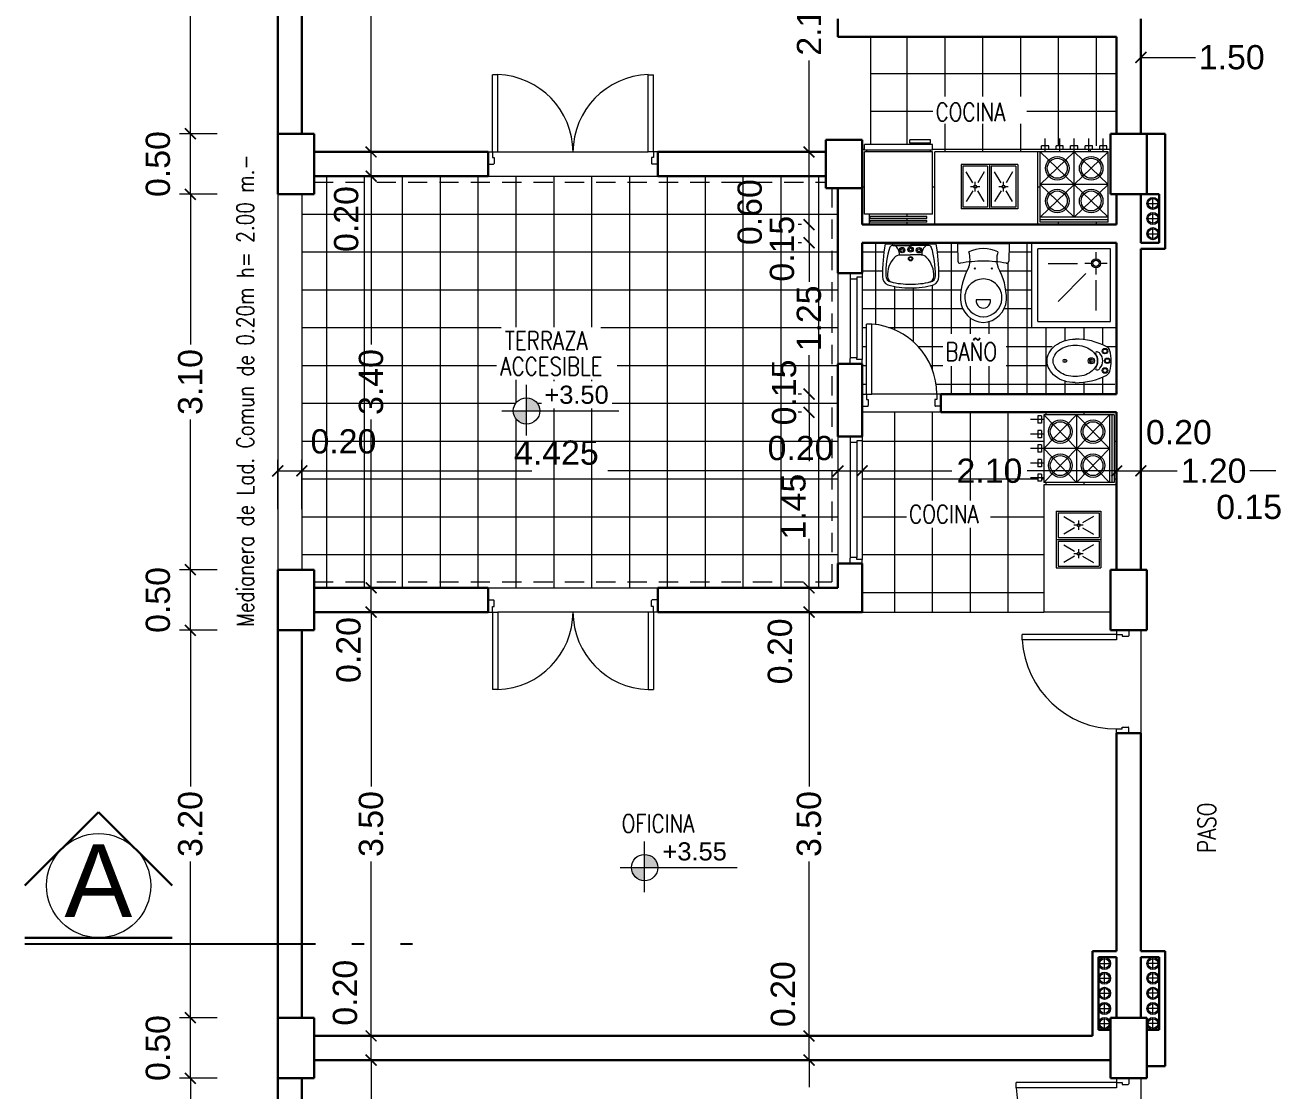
# Model space of a CAD drawing. Header units: millimetres. Extents: x 1578 to 2210, y 899 to 1032.
# Drawn here: x 1615.5 to 1625.76, y 991.98 to 1000.78 of the extents above; entities that cross this region are included whole.
import ezdxf

# ---------------------------------------------------------------- set-up
doc = ezdxf.new("R2010")
doc.units = ezdxf.units.MM
doc.linetypes.add('ACAD_ISO05W100', pattern=[36, 24, -3, 0, -3, 0, -3, 0, -3])
doc.linetypes.add('HIDDEN2', pattern=[4.7625, 3.175, -1.5875])
for name, color, linetype, lineweight in [('CARPINTERIA', 7, 'Continuous', 18), ('COTAS', 7, 'Continuous', 15), ('ESTRUCTURA', 3, 'Continuous', 30), ('LINEA DE CORTE', 7, 'ACAD_ISO05W100', 60), ('MUROS', 1, 'Continuous', 30), ('PISOS', 9, 'Continuous', 9), ('SANITARIOS', 7, 'Continuous', 20), ('TECHOS', 7, 'HIDDEN2', 15), ('TRAMAS', 7, 'Continuous', 15), ('UMBRALES', 7, 'Continuous', 18)]:
    doc.layers.add(name, color=color, linetype=linetype, lineweight=lineweight)
doc.styles.add('ROMANS', font='romans', dxfattribs={"height": 0.06})
doc.styles.add('STYLE1', font='ARIAL.TTF')

# ---------------------------------------------------------------- blocks, each defined once
blk = doc.blocks.new('_ARCHTICK')
at = {"color": 0, "linetype": 'ByBlock', "const_width": 0.15}
blk.add_lwpolyline([(-0.5, -0.5), (0.5, 0.5)], dxfattribs=at)

msp = doc.modelspace()

# ---------------------------------------------------------------- hatches: boundary and pattern name
at = {"layer": 'COTAS', "ltscale": 0.1}
h = msp.add_hatch(color=256, dxfattribs=at)
h.paths.add_polyline_path([(1619.642, 997.592), (1619.533, 997.592, 0.414214), (1619.642, 997.483)])
h.paths.add_polyline_path([(1619.642, 997.701), (1619.642, 997.592), (1619.75, 997.592, 0.414214)])
h = msp.add_hatch(color=256, dxfattribs=at)
h.paths.add_polyline_path([(1620.617, 993.821), (1620.508, 993.821, 0.414214), (1620.617, 993.713)])
h.paths.add_polyline_path([(1620.617, 993.93), (1620.617, 993.821), (1620.726, 993.821, 0.414214)])

# ---------------------------------------------------------------- linework, layer by layer
at = {"color": 0, "linetype": 'ByBlock', "const_width": 0.0135}
for points in [[(1618.404, 999.686), (1618.314, 999.776)], [(1622.019, 999.686), (1621.929, 999.776)], [(1618.314, 999.576), (1618.404, 999.486)], [(1621.929, 999.176), (1622.019, 999.086)], [(1622.019, 999.086), (1621.929, 999.176)], [(1621.929, 999.026), (1622.019, 998.936)], [(1622.019, 997.686), (1621.929, 997.776)], [(1621.929, 997.626), (1622.019, 997.536)], [(1622.019, 997.536), (1621.929, 997.626)], [(1617.633, 997.142), (1617.543, 997.052)], [(1617.833, 997.142), (1617.743, 997.052)], [(1617.743, 997.052), (1617.833, 997.142)], [(1622.168, 997.052), (1622.258, 997.142)], [(1622.258, 997.142), (1622.168, 997.052)], [(1622.368, 997.052), (1622.458, 997.142)], [(1624.558, 997.142), (1624.468, 997.052)], [(1624.668, 997.052), (1624.758, 997.142)], [(1618.404, 996.086), (1618.314, 996.176)], [(1622.019, 996.086), (1621.929, 996.176)], [(1621.929, 996.176), (1622.019, 996.086)], [(1618.314, 995.976), (1618.404, 995.886)], [(1621.929, 995.976), (1622.019, 995.886)], [(1618.404, 992.386), (1618.314, 992.476)], [(1622.019, 992.386), (1621.929, 992.476)], [(1618.314, 992.276), (1618.404, 992.186)], [(1621.929, 992.276), (1622.019, 992.186)]]:
    msp.add_lwpolyline(points, dxfattribs=at)
at = {"layer": 'CARPINTERIA'}
for p, q in [((1619.36, 999.731), (1619.36, 1000.369)), ((1619.405, 1000.369), (1619.36, 1000.369)), ((1619.405, 999.731), (1619.405, 1000.369)), ((1620.645, 999.731), (1620.645, 1000.369)), ((1620.645, 1000.369), (1620.69, 1000.369)), ((1620.69, 999.731), (1620.69, 1000.369)), ((1619.325, 999.731), (1619.36, 999.731)), ((1619.325, 999.731), (1619.325, 999.631)), ((1619.36, 999.731), (1619.36, 999.686)), ((1619.36, 999.731), (1619.405, 999.731)), ((1620.69, 999.731), (1620.645, 999.731)), ((1620.725, 999.731), (1620.69, 999.731)), ((1620.69, 999.731), (1620.69, 999.686)), ((1620.725, 999.731), (1620.725, 999.631)), ((1619.325, 999.631), (1619.37, 999.631)), ((1619.36, 999.686), (1619.375, 999.686)), ((1619.375, 999.686), (1619.375, 999.636)), ((1620.675, 999.686), (1620.675, 999.636)), ((1620.69, 999.686), (1620.675, 999.686)), ((1620.725, 999.631), (1620.68, 999.631)), ((1622.413, 998.731), (1622.313, 998.731)), ((1622.313, 998.731), (1622.313, 998.686)), ((1622.313, 998.686), (1622.313, 998.026)), ((1622.413, 998.696), (1622.368, 998.696)), ((1622.368, 998.696), (1622.368, 998.681)), ((1622.413, 998.731), (1622.413, 998.696)), ((1622.413, 998.696), (1622.413, 998.016)), ((1622.368, 998.681), (1622.318, 998.681)), ((1622.368, 998.681), (1622.368, 998.031)), ((1622.448, 997.731), (1622.448, 998.309)), ((1622.493, 998.309), (1622.448, 998.309)), ((1622.493, 997.731), (1622.493, 998.309)), ((1622.313, 997.981), (1622.313, 998.026)), ((1622.413, 997.981), (1622.313, 997.981)), ((1622.368, 998.031), (1622.318, 998.031)), ((1622.368, 998.016), (1622.368, 998.031)), ((1622.413, 998.016), (1622.368, 998.016)), ((1622.413, 997.981), (1622.413, 998.016)), ((1622.413, 997.731), (1622.448, 997.731)), ((1622.413, 997.731), (1622.413, 997.631)), ((1622.448, 997.731), (1622.493, 997.731)), ((1622.448, 997.731), (1622.448, 997.686)), ((1622.448, 997.686), (1622.463, 997.686)), ((1622.463, 997.686), (1622.463, 997.636)), ((1623.013, 997.686), (1623.013, 997.636)), ((1623.028, 997.686), (1623.013, 997.686)), ((1623.063, 997.731), (1623.028, 997.731)), ((1623.028, 997.731), (1623.028, 997.686)), ((1623.063, 997.731), (1623.063, 997.631)), ((1622.413, 997.631), (1622.458, 997.631)), ((1623.063, 997.631), (1623.018, 997.631)), ((1622.413, 997.381), (1622.313, 997.381)), ((1622.313, 997.381), (1622.313, 997.336)), ((1622.413, 997.381), (1622.413, 997.346)), ((1622.313, 997.336), (1622.313, 996.376)), ((1622.368, 997.331), (1622.318, 997.331)), ((1622.368, 997.346), (1622.368, 997.331)), ((1622.413, 997.346), (1622.368, 997.346)), ((1622.368, 997.331), (1622.368, 996.381)), ((1622.413, 997.346), (1622.413, 996.366)), ((1622.313, 996.331), (1622.313, 996.376)), ((1622.413, 996.331), (1622.313, 996.331)), ((1622.368, 996.381), (1622.318, 996.381)), ((1622.368, 996.366), (1622.368, 996.381)), ((1622.413, 996.366), (1622.368, 996.366)), ((1622.413, 996.331), (1622.413, 996.366)), ((1619.325, 996.031), (1619.37, 996.031)), ((1619.325, 995.931), (1619.325, 996.031)), ((1619.375, 995.976), (1619.375, 996.026)), ((1620.675, 995.976), (1620.675, 996.026)), ((1620.725, 996.031), (1620.68, 996.031)), ((1620.725, 995.931), (1620.725, 996.031)), ((1619.325, 995.931), (1619.36, 995.931)), ((1619.36, 995.931), (1619.36, 995.976)), ((1619.36, 995.976), (1619.375, 995.976)), ((1619.36, 995.931), (1619.36, 995.292)), ((1619.36, 995.931), (1619.405, 995.931)), ((1619.405, 995.931), (1619.405, 995.292)), ((1620.645, 995.931), (1620.645, 995.292)), ((1620.69, 995.931), (1620.645, 995.931)), ((1620.69, 995.976), (1620.675, 995.976)), ((1620.69, 995.931), (1620.69, 995.976)), ((1620.69, 995.931), (1620.69, 995.292)), ((1620.725, 995.931), (1620.69, 995.931)), ((1624.513, 995.746), (1623.734, 995.746)), ((1623.734, 995.701), (1623.734, 995.746)), ((1624.513, 995.781), (1624.513, 995.746)), ((1624.513, 995.781), (1624.613, 995.781)), ((1624.513, 995.746), (1624.558, 995.746)), ((1624.513, 995.746), (1624.513, 995.701)), ((1624.558, 995.746), (1624.558, 995.731)), ((1624.558, 995.731), (1624.608, 995.731)), ((1624.613, 995.781), (1624.613, 995.736)), ((1624.513, 995.701), (1623.734, 995.701)), ((1619.405, 995.292), (1619.36, 995.292)), ((1620.645, 995.292), (1620.69, 995.292)), ((1624.513, 994.931), (1624.513, 994.966)), ((1624.513, 994.966), (1624.558, 994.966)), ((1624.513, 994.931), (1624.613, 994.931)), ((1624.558, 994.981), (1624.608, 994.981)), ((1624.558, 994.966), (1624.558, 994.981)), ((1624.613, 994.931), (1624.613, 994.976)), ((1624.513, 992.046), (1623.684, 992.046)), ((1623.684, 992.001), (1623.684, 992.046)), ((1624.513, 992.081), (1624.513, 992.046)), ((1624.513, 992.081), (1624.613, 992.081)), ((1624.513, 992.046), (1624.558, 992.046)), ((1624.513, 992.046), (1624.513, 992.001)), ((1624.558, 992.046), (1624.558, 992.031)), ((1624.558, 992.031), (1624.608, 992.031)), ((1624.613, 992.081), (1624.613, 992.036)), ((1624.513, 992.001), (1623.684, 992.001))]:
    msp.add_line(p, q, dxfattribs=at)
for centre, radius, start, end in [((1619.383, 999.727), 0.643, 0.3358, 87.9932), ((1620.668, 999.727), 0.643, 92.0068, 179.6642), ((1619.37, 999.636), 0.005, 270, 0), ((1620.68, 999.636), 0.005, 180, 270), ((1622.318, 998.686), 0.005, 180, 270), ((1622.448, 997.731), 0.58, 0, 85.5502), ((1622.318, 998.026), 0.005, 90, 180), ((1622.458, 997.636), 0.005, 270, 0), ((1623.018, 997.636), 0.005, 180, 270), ((1622.318, 997.336), 0.005, 180, 270), ((1622.318, 996.376), 0.005, 90, 180), ((1619.37, 996.026), 0.005, 0, 90), ((1620.68, 996.026), 0.005, 90, 180), ((1619.383, 995.934), 0.643, 272.0068, 359.6642), ((1620.668, 995.934), 0.643, 180.3358, 267.9932), ((1624.608, 995.736), 0.005, 270, 0), ((1624.513, 995.746), 0.78, 183.3074, 270), ((1624.608, 994.976), 0.005, 0, 90), ((1624.608, 992.036), 0.005, 270, 0), ((1624.513, 992.046), 0.83, 183.1079, 270)]:
    msp.add_arc(centre, radius, start, end, dxfattribs=at)
at = {"layer": 'COTAS', "ltscale": 0.05}
for p, q in [((1618.359, 999.731), (1618.359, 1001.371)), ((1616.867, 999.881), (1616.867, 1001.295)), ((1621.974, 999.731), (1621.974, 1000.487)), ((1624.713, 1000.512), (1625.163, 1000.512)), ((1624.713, 1000.231), (1624.713, 1000.422)), ((1617.088, 999.881), (1616.777, 999.881)), ((1617.088, 999.881), (1616.777, 999.881)), ((1616.867, 999.381), (1616.867, 999.881)), ((1618.359, 999.531), (1618.359, 999.731)), ((1618.388, 999.731), (1618.449, 999.731)), ((1618.388, 999.731), (1618.449, 999.731)), ((1621.963, 999.731), (1621.884, 999.731)), ((1621.963, 999.731), (1621.884, 999.731)), ((1621.974, 999.131), (1621.974, 999.731)), ((1618.359, 999.531), (1618.359, 998.14)), ((1618.388, 999.531), (1618.449, 999.531)), ((1618.388, 999.531), (1618.449, 999.531)), ((1617.088, 999.381), (1616.777, 999.381)), ((1617.088, 999.381), (1616.777, 999.381)), ((1616.867, 999.381), (1616.867, 998.14)), ((1621.913, 999.131), (1621.884, 999.131)), ((1621.913, 999.131), (1621.884, 999.131)), ((1621.974, 998.981), (1621.974, 999.131)), ((1621.913, 998.981), (1621.884, 998.981)), ((1621.913, 998.981), (1621.884, 998.981)), ((1621.974, 998.981), (1621.974, 998.657)), ((1621.974, 997.731), (1621.974, 998.054)), ((1621.913, 997.731), (1621.884, 997.731)), ((1621.913, 997.731), (1621.884, 997.731)), ((1621.974, 997.581), (1621.974, 997.731)), ((1621.913, 997.581), (1621.884, 997.581)), ((1621.913, 997.581), (1621.884, 997.581)), ((1621.974, 997.581), (1621.974, 997.176)), ((1616.867, 996.281), (1616.867, 997.521)), ((1618.359, 996.131), (1618.359, 997.521)), ((1622.213, 997.531), (1622.213, 997.187)), ((1622.213, 997.531), (1622.213, 997.187)), ((1622.413, 997.531), (1622.413, 997.187)), ((1622.413, 997.531), (1622.413, 997.187)), ((1617.588, 996.781), (1617.588, 997.187)), ((1617.788, 996.781), (1617.788, 997.187)), ((1617.788, 996.781), (1617.788, 997.187)), ((1624.713, 996.781), (1624.713, 997.187)), ((1624.713, 996.781), (1624.713, 997.187)), ((1617.588, 997.097), (1617.788, 997.097)), ((1617.788, 997.097), (1619.687, 997.097)), ((1622.213, 997.097), (1620.314, 997.097)), ((1622.213, 997.097), (1622.413, 997.097)), ((1622.413, 997.097), (1623.152, 997.097)), ((1624.513, 997.097), (1623.774, 997.097)), ((1624.513, 997.097), (1624.713, 997.097)), ((1624.513, 997.081), (1624.513, 997.007)), ((1624.513, 997.081), (1624.513, 997.007)), ((1624.713, 997.097), (1625.013, 997.097)), ((1625.913, 997.097), (1625.613, 997.097)), ((1621.974, 996.131), (1621.974, 996.535)), ((1617.088, 996.281), (1616.777, 996.281)), ((1617.088, 996.281), (1616.777, 996.281)), ((1616.867, 995.781), (1616.867, 996.281)), ((1618.359, 995.931), (1618.359, 996.131)), ((1618.388, 996.131), (1618.449, 996.131)), ((1618.388, 996.131), (1618.449, 996.131)), ((1621.713, 996.131), (1621.884, 996.131)), ((1621.713, 996.131), (1621.884, 996.131)), ((1621.974, 995.931), (1621.974, 996.131)), ((1618.359, 995.931), (1618.359, 994.49)), ((1618.388, 995.931), (1618.449, 995.931)), ((1618.388, 995.931), (1618.449, 995.931)), ((1621.913, 995.931), (1621.884, 995.931)), ((1621.913, 995.931), (1621.884, 995.931)), ((1621.974, 995.931), (1621.974, 994.49)), ((1617.088, 995.781), (1616.777, 995.781)), ((1617.088, 995.781), (1616.777, 995.781)), ((1616.867, 995.781), (1616.867, 994.49)), ((1616.867, 992.581), (1616.867, 993.871)), ((1618.359, 992.431), (1618.359, 993.871)), ((1621.974, 992.431), (1621.974, 993.871)), ((1617.088, 992.581), (1616.777, 992.581)), ((1617.088, 992.581), (1616.777, 992.581)), ((1616.867, 992.081), (1616.867, 992.581)), ((1618.359, 992.231), (1618.359, 992.431)), ((1618.388, 992.431), (1618.449, 992.431)), ((1618.388, 992.431), (1618.449, 992.431)), ((1621.974, 992.231), (1621.974, 992.431)), ((1618.359, 992.231), (1618.359, 990.314)), ((1618.388, 992.231), (1618.449, 992.231)), ((1618.388, 992.231), (1618.449, 992.231)), ((1621.974, 992.231), (1621.974, 992.007)), ((1617.088, 992.081), (1616.777, 992.081)), ((1617.088, 992.081), (1616.777, 992.081)), ((1616.867, 992.081), (1616.867, 990.37))]:
    msp.add_line(p, q, dxfattribs=at)
at = {"layer": 'COTAS', "ltscale": 0.1}
for p, q in [((1624.763, 999.306), (1624.863, 999.306)), ((1624.813, 999.256), (1624.813, 999.356)), ((1624.813, 999.131), (1624.813, 999.231)), ((1624.763, 999.181), (1624.863, 999.181)), ((1624.813, 999.006), (1624.813, 999.106)), ((1624.763, 999.056), (1624.863, 999.056)), ((1619.642, 997.388), (1619.642, 997.808)), ((1619.438, 997.592), (1620.405, 997.592)), ((1620.617, 993.618), (1620.617, 994.037)), ((1620.414, 993.821), (1621.38, 993.821)), ((1624.413, 992.979), (1624.413, 993.079)), ((1624.813, 992.979), (1624.813, 993.079)), ((1624.363, 993.029), (1624.463, 993.029)), ((1624.413, 992.858), (1624.413, 992.958)), ((1624.863, 993.029), (1624.763, 993.029)), ((1624.813, 992.858), (1624.813, 992.958)), ((1624.363, 992.908), (1624.463, 992.908)), ((1624.863, 992.908), (1624.763, 992.908)), ((1624.363, 992.783), (1624.463, 992.783)), ((1624.413, 992.733), (1624.413, 992.833)), ((1624.863, 992.783), (1624.763, 992.783)), ((1624.813, 992.733), (1624.813, 992.833)), ((1624.363, 992.658), (1624.463, 992.658)), ((1624.413, 992.608), (1624.413, 992.708)), ((1624.863, 992.658), (1624.763, 992.658)), ((1624.813, 992.608), (1624.813, 992.708)), ((1624.363, 992.533), (1624.463, 992.533)), ((1624.413, 992.483), (1624.413, 992.583)), ((1624.863, 992.533), (1624.763, 992.533)), ((1624.813, 992.483), (1624.813, 992.583))]:
    msp.add_line(p, q, dxfattribs=at)
for centre, radius in [((1619.642, 997.592), 0.109), ((1616.11, 993.672), 0.43), ((1620.617, 993.821), 0.109)]:
    msp.add_circle(centre, radius, dxfattribs=at)
at = {"layer": 'ESTRUCTURA', "ltscale": 0.05}
for p, q in [((1617.588, 999.881), (1617.888, 999.881)), ((1617.588, 999.381), (1617.588, 999.881)), ((1617.888, 999.881), (1617.888, 999.381)), ((1622.113, 999.831), (1622.413, 999.831)), ((1622.113, 999.431), (1622.113, 999.831)), ((1622.413, 999.831), (1622.413, 999.431)), ((1624.463, 999.881), (1624.763, 999.881)), ((1624.463, 999.381), (1624.463, 999.881)), ((1624.763, 999.881), (1624.763, 999.381)), ((1622.413, 999.431), (1622.113, 999.431)), ((1617.888, 999.381), (1617.588, 999.381)), ((1624.763, 999.381), (1624.463, 999.381)), ((1617.588, 996.281), (1617.888, 996.281)), ((1617.588, 995.781), (1617.588, 996.281)), ((1617.888, 996.281), (1617.888, 995.781)), ((1624.463, 996.281), (1624.763, 996.281)), ((1624.463, 995.781), (1624.463, 996.281)), ((1624.763, 996.281), (1624.763, 995.781)), ((1617.888, 995.781), (1617.588, 995.781)), ((1624.763, 995.781), (1624.463, 995.781)), ((1617.588, 992.581), (1617.888, 992.581)), ((1617.588, 992.081), (1617.588, 992.581)), ((1617.888, 992.581), (1617.888, 992.081)), ((1624.463, 992.581), (1624.763, 992.581)), ((1624.463, 992.081), (1624.463, 992.581)), ((1624.763, 992.581), (1624.763, 992.081)), ((1617.888, 992.081), (1617.588, 992.081)), ((1624.763, 992.081), (1624.463, 992.081))]:
    msp.add_line(p, q, dxfattribs=at)
at = {"layer": 'LINEA DE CORTE', "lineweight": -2, "ltscale": 0.1}
msp.add_line((1615.501, 993.191), (1618.817, 993.191), dxfattribs=at)
at = {"layer": 'MUROS'}
for p, q in [((1617.588, 1003.331), (1617.588, 999.881)), ((1617.788, 1003.331), (1617.788, 999.881)), ((1622.213, 1000.831), (1622.213, 1000.681)), ((1624.713, 1000.831), (1624.713, 999.881)), ((1622.213, 1000.681), (1624.513, 1000.681)), ((1624.513, 1000.681), (1624.513, 999.881)), ((1624.713, 1000.231), (1624.713, 999.881)), ((1624.763, 999.881), (1624.913, 999.881)), ((1624.913, 999.881), (1624.913, 998.931)), ((1617.888, 999.731), (1619.325, 999.731)), ((1619.325, 999.531), (1619.325, 999.731)), ((1620.725, 999.731), (1622.113, 999.731)), ((1620.725, 999.531), (1620.725, 999.731)), ((1617.888, 999.531), (1619.325, 999.531)), ((1620.725, 999.531), (1622.113, 999.531)), ((1622.213, 999.431), (1622.213, 998.731)), ((1622.413, 999.431), (1622.413, 999.131)), ((1622.413, 999.131), (1622.413, 999.431)), ((1624.513, 999.381), (1624.513, 999.131)), ((1624.513, 999.131), (1624.513, 999.381)), ((1624.713, 999.381), (1624.713, 998.981)), ((1624.713, 999.331), (1624.713, 998.981)), ((1624.763, 999.381), (1624.863, 999.381)), ((1624.863, 999.381), (1624.863, 998.981)), ((1622.413, 999.131), (1624.513, 999.131)), ((1624.513, 999.131), (1622.413, 999.131)), ((1622.413, 998.981), (1622.413, 998.731)), ((1622.413, 998.981), (1624.513, 998.981)), ((1624.513, 998.981), (1624.513, 997.731)), ((1624.713, 998.981), (1624.863, 998.981)), ((1624.713, 998.931), (1624.713, 996.281)), ((1624.713, 998.931), (1624.913, 998.931)), ((1622.413, 998.731), (1622.213, 998.731)), ((1622.213, 997.981), (1622.213, 997.381)), ((1622.413, 997.981), (1622.213, 997.981)), ((1622.413, 997.981), (1622.413, 997.381)), ((1623.063, 997.731), (1624.513, 997.731)), ((1623.063, 997.731), (1623.063, 997.581)), ((1623.063, 997.581), (1624.513, 997.581)), ((1624.513, 997.581), (1624.513, 996.281)), ((1622.413, 997.381), (1622.213, 997.381)), ((1622.213, 996.331), (1622.213, 996.131)), ((1622.413, 996.331), (1622.213, 996.331)), ((1622.413, 996.331), (1622.413, 995.931)), ((1617.888, 996.131), (1619.325, 996.131)), ((1619.325, 995.931), (1619.325, 996.131)), ((1620.725, 996.131), (1622.213, 996.131)), ((1620.725, 995.931), (1620.725, 996.131)), ((1617.888, 995.931), (1619.325, 995.931)), ((1620.725, 995.931), (1622.413, 995.931)), ((1617.588, 995.781), (1617.588, 992.581)), ((1617.788, 995.781), (1617.788, 992.581)), ((1624.513, 994.931), (1624.713, 994.931)), ((1624.513, 994.931), (1624.513, 993.131)), ((1624.713, 994.931), (1624.713, 993.131)), ((1624.313, 993.131), (1624.513, 993.131)), ((1624.313, 992.431), (1624.313, 993.131)), ((1624.363, 992.481), (1624.363, 993.081)), ((1624.363, 993.081), (1624.513, 993.081)), ((1624.513, 993.081), (1624.513, 992.631)), ((1624.513, 993.081), (1624.513, 992.581)), ((1624.913, 993.131), (1624.713, 993.131)), ((1624.713, 993.081), (1624.713, 992.631)), ((1624.713, 993.081), (1624.713, 992.581)), ((1624.863, 993.081), (1624.713, 993.081)), ((1624.863, 992.481), (1624.863, 993.081)), ((1624.913, 992.181), (1624.913, 993.131)), ((1617.888, 992.431), (1624.313, 992.431)), ((1624.363, 992.481), (1624.463, 992.481)), ((1624.863, 992.481), (1624.763, 992.481)), ((1617.888, 992.231), (1624.463, 992.231)), ((1624.913, 992.181), (1624.763, 992.181)), ((1617.588, 992.081), (1617.588, 988.071)), ((1617.788, 992.081), (1617.788, 988.071))]:
    msp.add_line(p, q, dxfattribs=at)
at = {"layer": 'MUROS', "color": 0, "ltscale": 0.15}
for p, q in [((1615.501, 993.672), (1616.11, 994.28)), ((1616.718, 993.672), (1616.11, 994.28)), ((1615.501, 993.241), (1616.718, 993.241))]:
    msp.add_line(p, q, dxfattribs=at)
at = {"layer": 'PISOS', "ltscale": 0.05}
for p, q in [((1622.481, 1000.681), (1622.481, 999.791)), ((1622.781, 1000.681), (1622.781, 999.791)), ((1623.094, 1000.681), (1623.094, 1000.188)), ((1623.406, 1000.681), (1623.406, 1000.188)), ((1623.719, 1000.681), (1623.719, 1000.188)), ((1624.031, 1000.681), (1624.031, 999.781)), ((1624.344, 1000.681), (1624.344, 999.781)), ((1622.481, 1000.38), (1624.513, 1000.38)), ((1622.481, 1000.068), (1622.996, 1000.068)), ((1623.772, 1000.068), (1624.513, 1000.068)), ((1623.094, 999.963), (1623.094, 999.731)), ((1623.406, 999.963), (1623.406, 999.731)), ((1623.719, 999.963), (1623.719, 999.731)), ((1622.413, 999.755), (1622.433, 999.755)), ((1622.993, 999.755), (1623.943, 999.755)), ((1623.953, 999.755), (1624.013, 999.755)), ((1624.073, 999.755), (1624.133, 999.755)), ((1624.193, 999.755), (1624.253, 999.755)), ((1624.294, 999.751), (1624.294, 999.731)), ((1624.313, 999.755), (1624.373, 999.755)), ((1624.433, 999.755), (1624.463, 999.755)), ((1617.994, 996.131), (1617.994, 999.531)), ((1618.306, 996.131), (1618.306, 999.531)), ((1618.619, 996.131), (1618.619, 999.531)), ((1618.931, 996.131), (1618.931, 999.531)), ((1619.244, 996.131), (1619.244, 999.531)), ((1619.556, 998.285), (1619.556, 999.531)), ((1619.869, 998.285), (1619.869, 999.531)), ((1620.181, 998.285), (1620.181, 999.531)), ((1620.494, 996.131), (1620.494, 999.531)), ((1620.806, 996.131), (1620.806, 999.531)), ((1621.119, 996.131), (1621.119, 999.531)), ((1621.431, 996.131), (1621.431, 999.531)), ((1621.744, 996.131), (1621.744, 999.531)), ((1622.056, 996.131), (1622.056, 999.531)), ((1622.413, 999.443), (1622.433, 999.443)), ((1622.993, 999.443), (1623.013, 999.443)), ((1623.863, 999.443), (1623.883, 999.443)), ((1617.788, 999.218), (1622.213, 999.218)), ((1622.469, 999.216), (1622.469, 999.131)), ((1622.781, 999.216), (1622.781, 999.197)), ((1622.781, 999.182), (1622.781, 999.165)), ((1622.781, 999.15), (1622.781, 999.131)), ((1624.031, 999.151), (1624.031, 999.131)), ((1624.344, 999.151), (1624.344, 999.131)), ((1617.788, 998.906), (1622.213, 998.906)), ((1622.413, 998.906), (1622.592, 998.906)), ((1622.525, 998.305), (1622.525, 998.981)), ((1622.681, 998.971), (1622.681, 998.981)), ((1622.837, 998.971), (1622.837, 998.981)), ((1622.994, 998.971), (1622.994, 998.981)), ((1623.032, 998.906), (1623.201, 998.906)), ((1623.15, 998.229), (1623.15, 998.981)), ((1623.306, 998.971), (1623.306, 998.981)), ((1623.462, 998.971), (1623.462, 998.981)), ((1623.619, 998.971), (1623.619, 998.981)), ((1623.625, 998.906), (1623.813, 998.906)), ((1623.775, 997.731), (1623.775, 998.981)), ((1623.619, 997.731), (1623.619, 998.817)), ((1622.413, 998.75), (1622.581, 998.75)), ((1623.044, 998.75), (1623.277, 998.75)), ((1623.55, 998.75), (1623.813, 998.75)), ((1617.788, 998.593), (1622.213, 998.593)), ((1622.413, 998.593), (1623.229, 998.593)), ((1622.681, 998.262), (1622.681, 998.619)), ((1622.837, 998.16), (1622.837, 998.608)), ((1622.994, 997.927), (1622.994, 998.631)), ((1623.598, 998.593), (1623.813, 998.593)), ((1622.413, 998.437), (1623.242, 998.437)), ((1623.584, 998.437), (1623.813, 998.437)), ((1617.788, 998.281), (1619.432, 998.281)), ((1620.256, 998.281), (1622.213, 998.281)), ((1622.413, 998.281), (1622.448, 998.281)), ((1622.631, 998.281), (1623.813, 998.281)), ((1623.306, 998.229), (1623.306, 998.36)), ((1623.462, 998.229), (1623.462, 998.331)), ((1623.931, 997.731), (1623.931, 998.281)), ((1624.087, 998.174), (1624.087, 998.281)), ((1624.244, 998.181), (1624.244, 998.281)), ((1624.4, 998.137), (1624.4, 998.281)), ((1624.087, 998.174), (1624.087, 998.174)), ((1622.413, 998.125), (1622.448, 998.125)), ((1622.874, 998.125), (1623.078, 998.125)), ((1623.602, 998.125), (1623.98, 998.125)), ((1624.427, 998.125), (1624.513, 998.125)), ((1617.788, 997.968), (1619.394, 997.968)), ((1620.389, 997.968), (1622.213, 997.968)), ((1622.413, 997.968), (1622.448, 997.968)), ((1622.977, 997.968), (1623.078, 997.968)), ((1623.602, 997.968), (1623.939, 997.968)), ((1624.087, 997.991), (1624.087, 998.02)), ((1623.15, 997.731), (1623.15, 997.962)), ((1623.306, 997.731), (1623.306, 997.962)), ((1623.462, 997.731), (1623.462, 997.962)), ((1624.4, 997.731), (1624.4, 997.874)), ((1619.556, 997.659), (1619.556, 997.848)), ((1619.869, 997.839), (1619.869, 997.848)), ((1620.181, 997.839), (1620.181, 997.848)), ((1622.413, 997.812), (1622.448, 997.812)), ((1623.022, 997.812), (1624.499, 997.812)), ((1624.087, 997.731), (1624.087, 997.838)), ((1624.087, 997.838), (1624.087, 997.838)), ((1624.244, 997.731), (1624.244, 997.83)), ((1617.788, 997.656), (1619.554, 997.656)), ((1619.73, 997.656), (1619.765, 997.656)), ((1619.869, 996.131), (1619.869, 997.611)), ((1620.181, 996.131), (1620.181, 997.611)), ((1620.348, 997.656), (1622.213, 997.656)), ((1622.681, 995.931), (1622.681, 997.581)), ((1622.994, 996.852), (1622.994, 997.581)), ((1623.306, 996.852), (1623.306, 997.581)), ((1623.619, 995.931), (1623.619, 997.581)), ((1623.931, 997.561), (1623.931, 997.581)), ((1624.244, 997.561), (1624.244, 997.581)), ((1619.556, 996.131), (1619.556, 997.525)), ((1617.788, 997.343), (1622.213, 997.343)), ((1622.413, 997.343), (1623.913, 997.343)), ((1624.493, 997.343), (1624.513, 997.343)), ((1624.244, 997.064), (1624.244, 997.105)), ((1617.788, 997.031), (1622.213, 997.031)), ((1622.413, 997.031), (1623.863, 997.031)), ((1623.893, 997.031), (1623.913, 997.031)), ((1623.931, 996.981), (1623.931, 997.001)), ((1624.244, 996.981), (1624.244, 997.001)), ((1624.493, 997.031), (1624.513, 997.031)), ((1617.788, 996.718), (1622.213, 996.718)), ((1622.413, 996.718), (1622.779, 996.718)), ((1623.472, 996.718), (1623.913, 996.718)), ((1622.994, 995.931), (1622.994, 996.627)), ((1623.306, 995.931), (1623.306, 996.627)), ((1617.788, 996.406), (1622.213, 996.406)), ((1622.413, 996.406), (1623.913, 996.406)), ((1622.413, 996.093), (1623.913, 996.093))]:
    msp.add_line(p, q, dxfattribs=at)
at = {"layer": 'SANITARIOS'}
for p, q in [((1622.805, 999.804), (1622.805, 999.83)), ((1622.976, 999.83), (1622.805, 999.83)), ((1622.976, 999.804), (1622.976, 999.83)), ((1622.993, 999.791), (1622.433, 999.791)), ((1622.433, 999.745), (1622.433, 999.791)), ((1622.993, 999.745), (1622.433, 999.745)), ((1622.993, 999.731), (1622.433, 999.731)), ((1622.433, 999.216), (1622.433, 999.731)), ((1622.45, 999.731), (1622.45, 999.745)), ((1622.976, 999.804), (1622.805, 999.804)), ((1622.976, 999.731), (1622.976, 999.745)), ((1622.993, 999.745), (1622.993, 999.791)), ((1622.993, 999.216), (1622.993, 999.731)), ((1623.013, 999.131), (1623.013, 999.731)), ((1623.913, 999.731), (1623.013, 999.731)), ((1623.863, 999.131), (1623.863, 999.731)), ((1624.443, 999.731), (1623.883, 999.731)), ((1623.883, 999.151), (1623.883, 999.731)), ((1623.953, 999.781), (1623.893, 999.781)), ((1623.893, 999.751), (1623.893, 999.781)), ((1623.953, 999.751), (1623.893, 999.751)), ((1623.953, 999.751), (1623.953, 999.781)), ((1624.073, 999.781), (1624.013, 999.781)), ((1624.013, 999.751), (1624.013, 999.781)), ((1624.073, 999.751), (1624.013, 999.751)), ((1624.073, 999.751), (1624.073, 999.781)), ((1624.133, 999.751), (1624.133, 999.781)), ((1624.193, 999.781), (1624.133, 999.781)), ((1624.193, 999.751), (1624.133, 999.751)), ((1624.193, 999.751), (1624.193, 999.781)), ((1624.253, 999.751), (1624.253, 999.781)), ((1624.313, 999.781), (1624.253, 999.781)), ((1624.313, 999.751), (1624.253, 999.751)), ((1624.313, 999.751), (1624.313, 999.781)), ((1624.433, 999.781), (1624.373, 999.781)), ((1624.373, 999.751), (1624.373, 999.781)), ((1624.433, 999.751), (1624.373, 999.751)), ((1624.433, 999.751), (1624.433, 999.781)), ((1624.443, 999.151), (1624.443, 999.731)), ((1623.697, 999.628), (1623.229, 999.628)), ((1622.993, 999.216), (1622.433, 999.216)), ((1623.697, 999.26), (1623.229, 999.26)), ((1622.946, 999.197), (1622.479, 999.197)), ((1622.479, 999.182), (1622.479, 999.197)), ((1622.946, 999.182), (1622.479, 999.182)), ((1622.946, 999.165), (1622.479, 999.165)), ((1622.479, 999.15), (1622.479, 999.165)), ((1622.946, 999.15), (1622.479, 999.15)), ((1622.946, 999.182), (1622.946, 999.197)), ((1622.946, 999.15), (1622.946, 999.165)), ((1624.443, 999.191), (1623.883, 999.191)), ((1624.443, 999.171), (1623.883, 999.171)), ((1624.443, 999.151), (1623.883, 999.151)), ((1622.602, 998.971), (1623.022, 998.971)), ((1622.667, 998.959), (1622.812, 998.959)), ((1622.957, 998.959), (1622.812, 998.959)), ((1623.627, 998.971), (1623.199, 998.971)), ((1623.199, 998.971), (1623.203, 998.828)), ((1623.627, 998.971), (1623.623, 998.828)), ((1623.813, 998.281), (1623.813, 998.981)), ((1623.863, 998.331), (1623.863, 998.931)), ((1622.725, 998.88), (1622.812, 998.88)), ((1622.9, 998.88), (1622.812, 998.88)), ((1623.471, 998.509), (1623.354, 998.509)), ((1624.304, 997.988), (1624.304, 998.025)), ((1623.913, 997.561), (1623.913, 997.001)), ((1624.493, 997.561), (1623.913, 997.561)), ((1624.453, 997.561), (1624.453, 997.001)), ((1624.473, 997.561), (1624.473, 997.001)), ((1624.493, 997.561), (1624.493, 997.001)), ((1623.863, 997.551), (1623.863, 997.491)), ((1623.893, 997.551), (1623.863, 997.551)), ((1623.893, 997.491), (1623.863, 997.491)), ((1623.893, 997.551), (1623.893, 997.491)), ((1623.863, 997.431), (1623.863, 997.371)), ((1623.893, 997.431), (1623.863, 997.431)), ((1623.893, 997.371), (1623.863, 997.371)), ((1623.893, 997.431), (1623.893, 997.371)), ((1623.893, 997.311), (1623.863, 997.311)), ((1623.863, 997.311), (1623.863, 997.251)), ((1623.893, 997.251), (1623.863, 997.251)), ((1623.893, 997.311), (1623.893, 997.251)), ((1623.863, 997.191), (1623.863, 997.131)), ((1623.893, 997.191), (1623.863, 997.191)), ((1623.893, 997.191), (1623.893, 997.131)), ((1623.893, 997.131), (1623.863, 997.131)), ((1623.863, 997.071), (1623.863, 997.011)), ((1623.893, 997.071), (1623.863, 997.071)), ((1623.893, 997.071), (1623.893, 997.011)), ((1623.893, 997.011), (1623.863, 997.011)), ((1624.493, 997.001), (1623.913, 997.001)), ((1624.513, 996.981), (1623.913, 996.981)), ((1623.913, 996.981), (1623.913, 995.931)), ((1624.015, 996.765), (1624.015, 996.296)), ((1624.383, 996.765), (1624.383, 996.296)), ((1624.463, 995.931), (1623.913, 995.931))]:
    msp.add_line(p, q, dxfattribs=at)
at = {"layer": 'SANITARIOS', "ltscale": 0.1}
for p, q in [((1623.229, 999.628), (1623.229, 999.26)), ((1623.697, 999.628), (1623.697, 999.26)), ((1624.463, 998.931), (1623.863, 998.931)), ((1624.463, 998.331), (1624.463, 998.931)), ((1623.813, 998.281), (1624.513, 998.281)), ((1623.863, 998.331), (1624.463, 998.331)), ((1624.015, 996.765), (1624.383, 996.765)), ((1624.015, 996.296), (1624.383, 996.296))]:
    msp.add_line(p, q, dxfattribs=at)
at = {"layer": 'SANITARIOS'}
msp.add_lwpolyline([(1624.171, 997.826, -0.078096), (1624.08, 997.84, -0.087581), (1624.007, 997.878, -0.105483), (1623.956, 997.939, -0.122922), (1623.939, 998.006, -0.122922), (1623.956, 998.072, -0.105483), (1624.007, 998.133, -0.087581), (1624.08, 998.171, -0.078096), (1624.171, 998.186, -0.078096)], format="xyb", dxfattribs=at)
msp.add_lwpolyline([(1624.171, 997.876, -0.072126), (1624.099, 997.886, -0.083404), (1624.042, 997.914, -0.106649), (1624.002, 997.958, -0.131998), (1623.989, 998.006, -0.131998), (1624.002, 998.053, -0.106649), (1624.042, 998.097, -0.083404), (1624.099, 998.125, -0.072126), (1624.171, 998.136, -0.072126), (1624.243, 998.125, -0.083404), (1624.299, 998.097, -0.106649), (1624.34, 998.053, -0.131998), (1624.353, 998.006, -0.131998), (1624.34, 997.958, -0.106649), (1624.299, 997.914, -0.083404), (1624.243, 997.886, -0.072126)], format="xyb", close=True, dxfattribs=at)
at = {"layer": 'SANITARIOS', "ltscale": 0.1}
for centre in [(1624.023, 999.596), (1624.303, 999.596), (1624.023, 999.326), (1624.303, 999.326), (1624.048, 997.421), (1624.318, 997.421), (1624.048, 997.141), (1624.318, 997.141)]:
    msp.add_circle(centre, 0.0972, dxfattribs=at)
at = {"layer": 'SANITARIOS'}
for centre, radius in [((1622.742, 998.92), 0.0225), ((1622.742, 998.92), 0.0125), ((1622.812, 998.926), 0.0225), ((1622.812, 998.926), 0.0125), ((1622.882, 998.919), 0.0225), ((1622.882, 998.919), 0.0125), ((1622.812, 998.849), 0.0175), ((1622.812, 998.849), 0.0125), ((1623.343, 998.768), 0.005), ((1623.483, 998.768), 0.005), ((1624.417, 998.086), 0.0225), ((1624.417, 998.086), 0.0175), ((1624.086, 998.006), 0.015), ((1624.304, 998.006), 0.0255), ((1624.304, 998.006), 0.015), ((1624.436, 998.006), 0.0225), ((1624.436, 998.006), 0.0175), ((1624.417, 997.926), 0.0225), ((1624.417, 997.926), 0.0175)]:
    msp.add_circle(centre, radius, dxfattribs=at)
for centre, radius, start, end in [((1624.076, 998.716), 1.496, 170.1616, 180.5414), ((1623.295, 998.732), 0.687, 161.9157, 181.9496), ((1622.667, 998.927), 0.0314, 89.6348, 145.834), ((1622.634, 998.886), 0.0864, 356.1572, 57.7244), ((1622.991, 998.886), 0.0864, 122.2756, 183.8428), ((1622.958, 998.927), 0.0314, 34.166, 90.3652), ((1622.33, 998.732), 0.687, 358.0504, 18.0843), ((1621.549, 998.716), 1.496, 359.4586, 9.8384), ((1623.413, 998.661), 0.272, 63.845, 116.155), ((1623.101, 998.842), 0.202, 342.3857, 18.1803), ((1623.719, 998.843), 0.196, 161.5468, 198.4532), ((1622.83, 998.714), 0.209, 136.5129, 183.3211), ((1622.726, 998.817), 0.0628, 91.2573, 139.741), ((1622.899, 998.817), 0.0628, 40.259, 88.7427), ((1622.795, 998.714), 0.209, 356.6789, 43.4871), ((1623.219, 998.828), 0.0165, 178.6254, 282.3294), ((1623.393, 997.958), 0.87, 88.6711, 101.2553), ((1623.433, 997.958), 0.87, 78.7447, 91.3289), ((1623.606, 998.828), 0.0165, 257.6706, 1.3746), ((1622.651, 998.699), 0.0706, 177.6968, 247.0165), ((1622.656, 998.705), 0.0484, 176.5617, 260.9363), ((1622.668, 998.702), 0.0473, 179.1239, 261.1692), ((1622.956, 998.702), 0.0473, 278.8308, 0.8761), ((1622.969, 998.705), 0.0484, 279.0637, 3.4383), ((1622.974, 998.699), 0.0706, 292.9835, 2.3032), ((1623.776, 998.511), 0.553, 150.8161, 180.2217), ((1623.061, 998.513), 0.543, 359.6446, 29.6338), ((1622.794, 999.179), 0.571, 252.6387, 271.8446), ((1622.804, 999.296), 0.657, 256.3048, 270.7343), ((1622.821, 999.296), 0.657, 269.2657, 283.6952), ((1622.831, 999.179), 0.571, 268.1554, 287.3613), ((1623.413, 998.529), 0.153, 89.9783, 184.1093), ((1623.413, 998.529), 0.153, 355.8912, 89.8055), ((1623.425, 998.523), 0.202, 184.0135, 266.6161), ((1623.417, 998.526), 0.157, 182.9132, 268.4367), ((1623.413, 998.5), 0.0591, 171.3284, 8.6716), ((1623.409, 998.526), 0.157, 271.5633, 357.0868), ((1623.4, 998.526), 0.205, 273.6765, 355.2678), ((1624.171, 997.62), 0.566, 62.6689, 90.08), ((1624.35, 998.07), 0.0105, 80.841, 204.5653), ((1624.348, 998.045), 0.035, 38.2123, 84.1584), ((1624.398, 998.068), 0.0638, 19.4256, 58.7207), ((1624.172, 998.009), 0.297, 359.0819, 15.6902), ((1624.258, 998.006), 0.101, 359.6124, 35.7914), ((1624.258, 998.005), 0.101, 324.2086, 0.3876), ((1624.3, 998.001), 0.0999, 2.3462, 40.9635), ((1624.3, 998.01), 0.0999, 319.0365, 357.6538), ((1624.172, 998.002), 0.297, 344.3098, 0.9181), ((1624.172, 998.391), 0.566, 269.92, 297.3311), ((1624.35, 997.941), 0.0105, 155.4347, 279.159), ((1624.348, 997.966), 0.035, 275.8416, 321.7877), ((1624.398, 997.943), 0.0638, 301.2793, 340.5744)]:
    msp.add_arc(centre, radius, start, end, dxfattribs=at)
at = {"layer": 'TECHOS', "ltscale": 0.05}
for p, q in [((1617.888, 999.481), (1622.113, 999.481)), ((1622.163, 999.431), (1622.163, 996.181)), ((1617.888, 996.181), (1622.163, 996.181))]:
    msp.add_line(p, q, dxfattribs=at)
at = {"layer": 'TRAMAS', "ltscale": 0.1}
for p, q in [((1624.713, 999.881), (1624.713, 1000.731)), ((1619.405, 999.731), (1620.645, 999.731)), ((1623.326, 999.477), (1623.272, 999.566)), ((1623.42, 999.566), (1623.366, 999.477)), ((1623.56, 999.477), (1623.506, 999.566)), ((1623.654, 999.566), (1623.6, 999.477)), ((1623.326, 999.411), (1623.272, 999.322)), ((1623.337, 999.444), (1623.307, 999.444)), ((1623.346, 999.453), (1623.346, 999.483)), ((1623.346, 999.405), (1623.346, 999.435)), ((1623.384, 999.444), (1623.354, 999.444)), ((1623.42, 999.322), (1623.366, 999.411)), ((1623.56, 999.411), (1623.506, 999.322)), ((1623.571, 999.444), (1623.541, 999.444)), ((1623.58, 999.453), (1623.58, 999.483)), ((1623.58, 999.405), (1623.58, 999.435)), ((1623.619, 999.444), (1623.589, 999.444)), ((1623.654, 999.322), (1623.6, 999.411)), ((1623.949, 998.811), (1624.191, 998.811)), ((1624.317, 998.811), (1624.25, 998.811)), ((1624.436, 998.811), (1624.369, 998.811)), ((1624.26, 998.728), (1624.03, 998.497)), ((1623.028, 997.731), (1622.493, 997.731)), ((1623.063, 997.581), (1622.413, 997.581)), ((1624.077, 996.721), (1624.166, 996.668)), ((1624.191, 996.648), (1624.161, 996.648)), ((1624.199, 996.686), (1624.199, 996.656)), ((1624.199, 996.639), (1624.199, 996.609)), ((1624.238, 996.648), (1624.208, 996.648)), ((1624.321, 996.721), (1624.232, 996.668)), ((1624.166, 996.628), (1624.077, 996.574)), ((1624.232, 996.628), (1624.321, 996.574)), ((1624.077, 996.487), (1624.166, 996.433)), ((1624.199, 996.452), (1624.199, 996.422)), ((1624.321, 996.487), (1624.232, 996.433)), ((1624.166, 996.393), (1624.077, 996.34)), ((1624.191, 996.413), (1624.161, 996.413)), ((1624.199, 996.405), (1624.199, 996.375)), ((1624.238, 996.413), (1624.208, 996.413)), ((1624.232, 996.393), (1624.321, 996.34)), ((1620.645, 995.931), (1619.405, 995.931)), ((1624.713, 995.781), (1624.713, 994.931)), ((1624.713, 992.081), (1624.713, 991.181))]:
    msp.add_line(p, q, dxfattribs=at)
at = {"layer": 'TRAMAS'}
for p, q in [((1623.923, 999.731), (1623.923, 999.841)), ((1624.043, 999.731), (1624.043, 999.841)), ((1624.163, 999.191), (1624.163, 999.841)), ((1624.283, 999.731), (1624.283, 999.841)), ((1624.403, 999.731), (1624.403, 999.841)), ((1624.443, 999.191), (1623.883, 999.731)), ((1624.443, 999.731), (1623.883, 999.191)), ((1623.883, 999.461), (1624.163, 999.731)), ((1624.163, 999.731), (1624.443, 999.461)), ((1623.448, 999.613), (1623.244, 999.613)), ((1623.244, 999.613), (1623.244, 999.275)), ((1623.448, 999.613), (1623.448, 999.275)), ((1623.463, 999.628), (1623.463, 999.26)), ((1623.478, 999.613), (1623.478, 999.275)), ((1623.682, 999.613), (1623.478, 999.613)), ((1623.682, 999.613), (1623.682, 999.275)), ((1624.443, 999.461), (1623.883, 999.461)), ((1624.163, 999.191), (1623.883, 999.461)), ((1624.443, 999.461), (1624.163, 999.191)), ((1623.448, 999.275), (1623.244, 999.275)), ((1623.682, 999.275), (1623.478, 999.275)), ((1624.343, 998.837), (1624.343, 998.903)), ((1624.343, 998.718), (1624.343, 998.784)), ((1624.343, 998.422), (1624.343, 998.671)), ((1624.453, 997.561), (1623.913, 997.001)), ((1623.913, 997.561), (1624.453, 997.001)), ((1623.913, 997.281), (1624.183, 997.561)), ((1624.183, 997.561), (1624.183, 997.001)), ((1624.183, 997.561), (1624.453, 997.281)), ((1623.913, 997.521), (1623.803, 997.521)), ((1623.913, 997.401), (1623.803, 997.401)), ((1624.453, 997.281), (1623.803, 997.281)), ((1624.183, 997.001), (1623.913, 997.281)), ((1624.453, 997.281), (1624.183, 997.001)), ((1623.913, 997.161), (1623.803, 997.161)), ((1623.913, 997.041), (1623.803, 997.041)), ((1624.03, 996.75), (1624.368, 996.75)), ((1624.03, 996.75), (1624.03, 996.546)), ((1624.368, 996.75), (1624.368, 996.546)), ((1624.03, 996.546), (1624.368, 996.546)), ((1624.015, 996.531), (1624.383, 996.531)), ((1624.03, 996.516), (1624.368, 996.516)), ((1624.03, 996.516), (1624.03, 996.311)), ((1624.368, 996.516), (1624.368, 996.311)), ((1624.03, 996.311), (1624.368, 996.311)), ((1622.413, 995.931), (1623.913, 995.931))]:
    msp.add_line(p, q, dxfattribs=at)
for centre in [(1624.023, 999.596), (1624.303, 999.596), (1624.023, 999.326), (1624.303, 999.326), (1624.048, 997.421), (1624.318, 997.421), (1624.048, 997.141), (1624.318, 997.141)]:
    msp.add_circle(centre, 0.0825, dxfattribs=at)
at = {"layer": 'TRAMAS', "ltscale": 0.1}
for centre, radius in [((1623.346, 999.444), 0.012), ((1623.346, 999.444), 0.0087), ((1623.58, 999.444), 0.012), ((1623.58, 999.444), 0.0087), ((1624.813, 999.306), 0.05), ((1624.813, 999.306), 0.0396), ((1624.813, 999.181), 0.05), ((1624.813, 999.181), 0.0396), ((1624.813, 999.056), 0.05), ((1624.813, 999.056), 0.0396), ((1624.343, 998.811), 0.0378), ((1624.343, 998.811), 0.0262), ((1624.199, 996.648), 0.012), ((1624.199, 996.648), 0.0087), ((1624.199, 996.413), 0.012), ((1624.199, 996.413), 0.0087), ((1624.413, 993.029), 0.05), ((1624.413, 993.029), 0.0396), ((1624.813, 993.029), 0.05), ((1624.813, 993.029), 0.0396), ((1624.413, 992.908), 0.05), ((1624.413, 992.908), 0.0396), ((1624.813, 992.908), 0.05), ((1624.813, 992.908), 0.0396), ((1624.413, 992.783), 0.05), ((1624.413, 992.783), 0.0396), ((1624.813, 992.783), 0.05), ((1624.813, 992.783), 0.0396), ((1624.413, 992.658), 0.05), ((1624.413, 992.658), 0.0396), ((1624.813, 992.658), 0.05), ((1624.813, 992.658), 0.0396), ((1624.413, 992.533), 0.05), ((1624.413, 992.533), 0.0396), ((1624.813, 992.533), 0.05), ((1624.813, 992.533), 0.0396)]:
    msp.add_circle(centre, radius, dxfattribs=at)
at = {"layer": 'UMBRALES', "ltscale": 0.1}
for p, q in [((1619.325, 999.531), (1620.725, 999.531)), ((1622.213, 998.731), (1622.213, 997.981)), ((1622.213, 997.381), (1622.213, 996.331)), ((1619.325, 996.131), (1620.725, 996.131))]:
    msp.add_line(p, q, dxfattribs=at)
at = {"layer": 'UMBRALES'}
for p, q in [((1617.588, 999.381), (1617.588, 996.281)), ((1617.788, 999.381), (1617.788, 996.281))]:
    msp.add_line(p, q, dxfattribs=at)

# ---------------------------------------------------------------- block references
at = {"layer": 'COTAS', "ltscale": 0.05, "xscale": 0.09, "yscale": 0.09, "zscale": 0.09}
for p, rotation in [((1624.713, 1000.512), 180), ((1616.867, 999.881), 270), ((1616.867, 999.881), 90), ((1618.359, 999.731), 270), ((1621.974, 999.731), 270), ((1618.359, 999.531), 90), ((1616.867, 999.381), 270), ((1616.867, 999.381), 90), ((1621.974, 998.981), 90), ((1621.974, 997.731), 270), ((1622.413, 997.097), 180), ((1624.713, 997.097), 180), ((1616.867, 996.281), 270), ((1616.867, 996.281), 90), ((1618.359, 996.131), 270), ((1618.359, 995.931), 90), ((1621.974, 995.931), 90), ((1616.867, 995.781), 270), ((1616.867, 995.781), 90), ((1616.867, 992.581), 270), ((1616.867, 992.581), 90), ((1618.359, 992.431), 270), ((1621.974, 992.431), 270), ((1618.359, 992.231), 90), ((1621.974, 992.231), 90), ((1616.867, 992.081), 270), ((1616.867, 992.081), 90)]:
    msp.add_blockref('_ARCHTICK', p, dxfattribs=dict(at, rotation=rotation))
msp.add_blockref('_ARCHTICK', (1624.513, 997.097), dxfattribs=at)

# ---------------------------------------------------------------- texts
at = {"layer": 'COTAS', "style": 'ROMANS', "width": 0.8}
for s, p in [('COCINA', (1623.019, 999.986)), ('TERRAZA', (1619.464, 998.097)), ('BAÑO', (1623.1, 998.006)), ('ACCESIBLE', (1619.426, 997.886)), ('COCINA', (1622.8, 996.665)), ('OFICINA', (1620.427, 994.11))]:
    msp.add_text(s, height=0.15, dxfattribs=at).set_placement(p)
for s, height, p in [('Medianera de Lad. Comun de 0.20m h= 2.00 m.-', 0.14, (1617.39, 995.808)), ('PASO', 0.15, (1625.332, 993.942))]:
    msp.add_text(s, height=height, rotation=90, dxfattribs=at).set_placement(p)
at = {"layer": 'COTAS', "style": 'STYLE1'}
for s, p in [('0.20', (1618.253, 998.905)), ('0.60', (1621.584, 998.962)), ('0.15', (1621.85, 998.66)), ('0.15', (1621.867, 997.473)), ('1.45', (1621.945, 996.53)), ('0.20', (1618.272, 995.346)), ('0.20', (1621.833, 995.335)), ('0.20', (1618.243, 992.516)), ('0.20', (1621.858, 992.504))]:
    msp.add_text(s, height=0.2, rotation=90, dxfattribs=at).set_placement(p)
for s, height, p in [('+3.50', 0.15, (1619.79, 997.651)), ('0.20', 0.2, (1624.755, 997.317)), ('0.20', 0.2, (1617.859, 997.241)), ('4.425', 0.2, (1619.539, 997.148)), ('0.20', 0.2, (1621.632, 997.186)), ('0.15', 0.2, (1625.335, 996.7)), ('+3.55', 0.15, (1620.765, 993.88))]:
    msp.add_text(s, height=height, dxfattribs=at).set_placement(p)
at = {"layer": 'COTAS', "ltscale": 0.05, "char_height": 0.2, "attachment_point": 5, "rotation": 90, "style": 'STYLE1'}
for s, insert in [('\\A1;2.14', (1621.974, 1000.798)), ('\\A1;0.50', (1616.6, 999.631)), ('\\A1;1.25', (1621.974, 998.356)), ('\\A1;3.10', (1616.867, 997.831)), ('\\A1;3.40', (1618.359, 997.831)), ('\\A1;0.50', (1616.6, 996.031)), ('\\A1;3.20', (1616.867, 994.181)), ('\\A1;3.50', (1618.359, 994.181)), ('\\A1;3.50', (1621.974, 994.181)), ('\\A1;0.50', (1616.6, 992.331))]:
    msp.add_mtext(s, dxfattribs=dict(at, insert=insert))
at = {"layer": 'COTAS', "ltscale": 0.05, "char_height": 0.2, "attachment_point": 5, "style": 'STYLE1'}
for s, insert in [('\\A1;1.50', (1625.463, 1000.512)), ('\\A1;2.10', (1623.463, 997.097)), ('\\A1;1.20', (1625.313, 997.097))]:
    msp.add_mtext(s, dxfattribs=dict(at, insert=insert))
at = {"layer": 'MUROS', "color": 0, "ltscale": 0.15, "style": 'STYLE1'}
msp.add_text('A', height=0.6, dxfattribs=at).set_placement((1615.828, 993.414))

doc.saveas('drawing.dxf')
